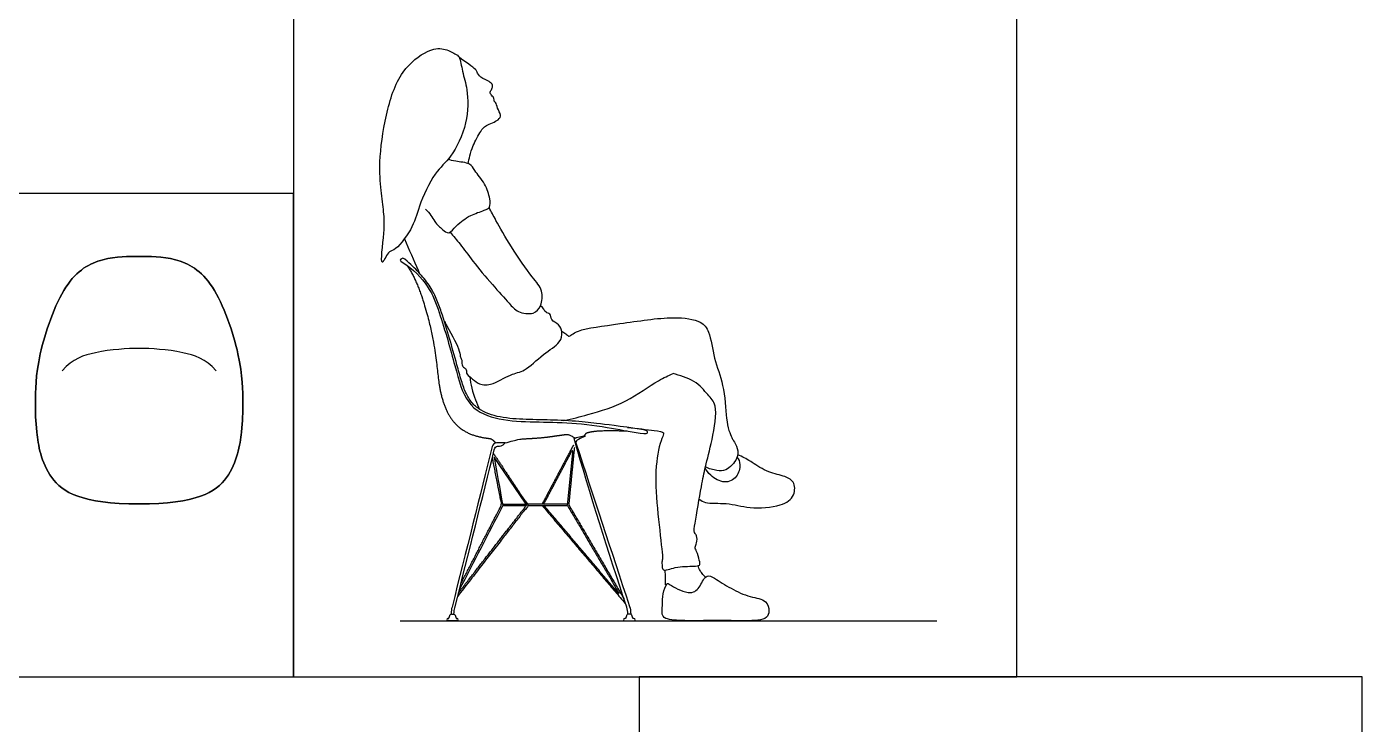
# Model space of a CAD drawing. Header units: millimetres. Extents: x 0 to 12.5, y -0.3 to 20.
# Drawn here: x 2.045 to 4.991, y 16.796 to 18.335 of the extents above; entities that cross this region are included whole.
import ezdxf

# ---------------------------------------------------------------- set-up
doc = ezdxf.new("R2010")
doc.units = ezdxf.units.MM
for name, color, linetype, true_color in [('AG-DIAGRAM', 7, 'Continuous', 0xfecc66), ('AG-FURNITURE', 7, 'Continuous', 0x66ccff), ('AG-PEOPLE', 7, 'Continuous', 0xfc6666), ('X-VPRT', 6, 'Continuous', 0xff00ff)]:
    doc.layers.add(name, color=color, linetype=linetype, true_color=true_color)

msp = doc.modelspace()

# ---------------------------------------------------------------- linework, layer by layer
at = {"layer": 'AG-DIAGRAM'}
msp.add_line((2.869, 17.0243), (4.0525, 17.0243), dxfattribs=at)
at = {"layer": 'AG-FURNITURE'}
for p, q in [((3.0953, 17.2786), (3.147, 17.2786)), ((3.0958, 17.2818), (3.1475, 17.2818)), ((3.2376, 17.2818), (3.1857, 17.2818)), ((3.1865, 17.2786), (3.2381, 17.2786))]:
    msp.add_line(p, q, dxfattribs=at)
for points in [[(3.258, 17.4288), (3.2744, 17.4329)], [(3.1458, 17.2842), (3.0765, 17.3854)], [(3.1512, 17.2786), (3.1667, 17.2786), (3.1823, 17.2786)], [(3.1821, 17.2818), (3.1667, 17.2818), (3.1514, 17.2818)]]:
    msp.add_lwpolyline(points, dxfattribs=at)
for centre, radius, start, end in [((3.1842, 17.2803), 0.00256, 152.1146, 220.2956), ((3.188, 17.2807), 0.00256, 152.1146, 220.2956), ((3.24, 17.2804), 0.00256, 174.3298, 210.4071), ((3.2433, 17.2811), 0.00256, 174.3298, 210.4071), ((2.9744, 17.0269), 0.00262, 90, 180), ((2.9744, 17.0269), 0.00262, 180, 270), ((2.982, 17.0359), 0.00326, 90, 160.6419), ((2.9871, 17.0359), 0.00326, 19.3581, 90), ((2.9946, 17.0269), 0.00262, 360, 90), ((2.9946, 17.0269), 0.00262, 270, 360), ((3.3643, 17.0269), 0.00262, 90, 180), ((3.3643, 17.0269), 0.00262, 180, 270), ((3.3718, 17.0359), 0.00326, 90, 160.6419), ((3.3769, 17.0359), 0.00326, 19.3581, 90), ((3.3844, 17.0269), 0.00262, 360, 90), ((3.3844, 17.0269), 0.00262, 270, 0)]:
    msp.add_arc(centre, radius, start, end, dxfattribs=at)
for points, degree, knots in [([(2.2934, 17.2825), (2.4203, 17.2825), (2.5041, 17.3333), (2.522, 17.4532), (2.522, 17.4959), (2.522, 17.6002), (2.4583, 17.7835), (2.3742, 17.8286), (2.3155, 17.8286), (2.2934, 17.8286), (2.2713, 17.8286), (2.2126, 17.8286), (2.1285, 17.7835), (2.0648, 17.6002), (2.0648, 17.4959), (2.0648, 17.4532), (2.0827, 17.3333), (2.1664, 17.2825), (2.2934, 17.2825)], 3, [0, 0, 0, 0, 0.413046, 0.826091, 1.239137, 1.652182, 2.065228, 2.478273, 2.891319, 2.891319, 2.891319, 3.304364, 3.71741, 4.130456, 4.543501, 4.956547, 5.369592, 5.782638, 5.782638, 5.782638, 5.782638]), ([(3.4061, 17.4455), (3.4146, 17.4442), (3.4161, 17.4399), (3.412, 17.4363), (3.3981, 17.4384), (3.3749, 17.4418), (3.3201, 17.4539), (3.2344, 17.4628), (3.1557, 17.4632), (3.0754, 17.4674), (3.0135, 17.4991), (2.9916, 17.5802), (2.957, 17.707), (2.9264, 17.7822), (2.8714, 17.8173), (2.8704, 17.818), (2.8679, 17.8201), (2.8736, 17.8254), (2.8771, 17.824), (2.8795, 17.8221), (2.8924, 17.8114), (2.9081, 17.7956), (2.9333, 17.7665), (2.9492, 17.7365), (2.9699, 17.6776), (2.9835, 17.6282), (2.9942, 17.589), (2.9974, 17.5772), (3.0033, 17.5557), (3.0134, 17.5265), (3.0274, 17.5036), (3.0472, 17.488), (3.0706, 17.4782), (3.1063, 17.4704), (3.1554, 17.4681), (3.2171, 17.4674), (3.2709, 17.4638), (3.3151, 17.4582), (3.3493, 17.455), (3.4061, 17.4455)], 3, [-0.102972, -0.102972, -0.102972, -0.102972, -0.051486, 0, 0, 0, 0.257631, 0.57634, 0.895049, 1.213759, 1.532468, 1.851177, 2.169886, 2.488596, 2.488596, 2.488596, 2.595241, 2.728072, 2.863408, 2.863408, 2.863408, 3.009211, 3.131071, 3.241508, 3.348289, 3.758471, 3.758471, 3.758471, 3.8816, 3.983743, 4.068807, 4.147006, 4.227011, 4.313475, 4.498718, 4.699021, 4.907064, 5.016846, 5.314298, 5.314298, 5.314298, 5.314298]), ([(2.4634, 17.5764), (2.4401, 17.6026), (2.3812, 17.6217), (2.3199, 17.6254), (2.2934, 17.6254), (2.2669, 17.6254), (2.2056, 17.6217), (2.1467, 17.6026), (2.1234, 17.5764)], 3, [2.172424, 2.172424, 2.172424, 2.172424, 2.478273, 2.891319, 2.891319, 2.891319, 3.304364, 3.610214, 3.610214, 3.610214, 3.610214]), ([(2.9877, 17.0391), (2.9877, 17.0451), (2.9885, 17.049), (2.9895, 17.0531), (3.0204, 17.1757), (3.0506, 17.2968), (3.0767, 17.4017), (3.0783, 17.4071), (3.0799, 17.4093), (3.0837, 17.4098), (3.0892, 17.4098), (3.0947, 17.4098), (3.1003, 17.4168), (3.0947, 17.4168), (3.0892, 17.4168), (3.0816, 17.4168), (3.0771, 17.4165), (3.0731, 17.4139), (3.0719, 17.4087), (3.0453, 17.3018), (3.0147, 17.179), (2.9834, 17.0548), (2.9823, 17.0507), (2.9813, 17.0465), (2.9813, 17.0391)], 3, [2.770751, 2.770751, 2.770751, 2.770751, 2.812611, 2.812611, 2.812611, 4.051387, 4.051387, 4.051387, 4.123067, 4.123067, 4.123067, 4.209912, 4.209912, 4.209912, 4.271609, 4.271609, 4.271609, 4.319183, 4.319183, 4.319183, 5.575519, 5.575519, 5.575519, 5.61738, 5.61738, 5.61738, 5.61738]), ([(3.3712, 17.0391), (3.3712, 17.0451), (3.3704, 17.049), (3.3687, 17.0543), (3.3281, 17.1782), (3.2875, 17.3022), (3.2531, 17.4266)], 3, [2.770751, 2.770751, 2.770751, 2.770751, 2.814271, 2.814271, 2.814271, 4.160868, 4.160868, 4.160868, 4.160868]), ([(3.2764, 17.4314), (3.2595, 17.4229), (3.255, 17.4232), (3.2573, 17.4146), (3.2939, 17.303), (3.3343, 17.1796), (3.3747, 17.0562), (3.3765, 17.0507), (3.3775, 17.0465), (3.3775, 17.0391)], 3, [4.245594, 4.245594, 4.245594, 4.245594, 4.371489, 4.371489, 4.371489, 5.676103, 5.676103, 5.676103, 5.718458, 5.718458, 5.718458, 5.718458]), ([(3.0747, 17.3937), (3.1132, 17.3366), (3.1512, 17.2787), (3.0827, 17.1905), (2.996, 17.0788)], 2, [-2.28025, -2.28025, -2.28025, -1.84686, -1.84686, -1.160498, -1.160498, -1.160498]), ([(3.0765, 17.3854), (3.0821, 17.3514), (3.0885, 17.3177), (3.0953, 17.2786), (3.0634, 17.2166), (3.0314, 17.1545), (2.9994, 17.0925)], 3, [1.288392, 1.288392, 1.288392, 1.288392, 1.622559, 1.622559, 1.622559, 2.317806, 2.317806, 2.317806, 2.317806]), ([(3.0029, 17.1062), (3.0475, 17.1928), (3.0922, 17.2795), (3.0927, 17.2816), (3.0822, 17.3342), (3.0726, 17.385)], 2, [-3.3284913, -3.3284913, -3.3284913, -2.6898614, -2.6826026, -2.6826026, -2.3620423, -2.3620423, -2.3620423])]:
    msp.add_open_spline(points, degree=degree, knots=knots, dxfattribs=at)
for points, degree in [([(2.2934, 17.8286), (2.2713, 17.8286), (2.2126, 17.8286), (2.1285, 17.7835), (2.0648, 17.6002), (2.0648, 17.4959), (2.0648, 17.4532), (2.0827, 17.3333), (2.1664, 17.2825), (2.2934, 17.2825)], 3), ([(2.2934, 17.2825), (2.4203, 17.2825), (2.5041, 17.3333), (2.522, 17.4532), (2.522, 17.4959), (2.522, 17.6002), (2.4583, 17.7835), (2.3742, 17.8286), (2.3155, 17.8286), (2.2934, 17.8286)], 3), ([(3.2495, 17.4093), (3.2157, 17.3454), (3.1819, 17.2815)], 2), ([(3.2532, 17.4068), (3.247, 17.3441), (3.2408, 17.2814)], 2), ([(3.2515, 17.4119), (3.2506, 17.4112), (3.2495, 17.4093)], 2), ([(3.2531, 17.4266), (3.2552, 17.4281), (3.258, 17.4288)], 2), ([(3.2744, 17.4329), (3.2759, 17.4333), (3.2764, 17.4314)], 2), ([(3.1857, 17.2819), (3.2165, 17.34), (3.2472, 17.3982)], 2), ([(3.2491, 17.3974), (3.2433, 17.339), (3.2375, 17.2807)], 2), ([(3.2472, 17.3982), (3.2496, 17.4026), (3.2491, 17.3974)], 2), ([(3.1822, 17.2787), (3.2726, 17.1721), (3.3629, 17.0656)], 2), ([(3.3472, 17.089), (3.2666, 17.1841), (3.1861, 17.2791)], 2), ([(3.2378, 17.2791), (3.2935, 17.1842), (3.3492, 17.0893)], 2), ([(3.2411, 17.2798), (3.3019, 17.1763), (3.3627, 17.0727)], 2), ([(3.3492, 17.0893), (3.3543, 17.0806), (3.3472, 17.089)], 2), ([(3.3629, 17.0656), (3.3644, 17.0638), (3.3656, 17.0639)], 2), ([(2.9744, 17.0295), (2.9754, 17.0295), (2.9763, 17.0295)], 2), ([(2.9946, 17.0243), (2.9845, 17.0243), (2.9744, 17.0243)], 2), ([(2.9763, 17.0295), (2.9776, 17.0332), (2.9789, 17.037)], 2), ([(2.982, 17.0391), (2.9845, 17.0391), (2.9871, 17.0391)], 2), ([(2.9901, 17.037), (2.9914, 17.0332), (2.9927, 17.0295)], 2), ([(2.9927, 17.0295), (2.9937, 17.0295), (2.9946, 17.0295)], 2), ([(3.3661, 17.0295), (3.3652, 17.0295), (3.3643, 17.0295)], 2), ([(3.3643, 17.0243), (3.3744, 17.0243), (3.3844, 17.0243)], 2), ([(3.3687, 17.037), (3.3674, 17.0332), (3.3661, 17.0295)], 2), ([(3.3769, 17.0391), (3.3744, 17.0391), (3.3718, 17.0391)], 2), ([(3.3826, 17.0295), (3.3813, 17.0332), (3.38, 17.037)], 2), ([(3.3844, 17.0295), (3.3835, 17.0295), (3.3826, 17.0295)], 2)]:
    msp.add_open_spline(points, degree=degree, dxfattribs=at)
for points, weights, knots in [([(2.8842, 17.8085), (2.9087, 17.7739), (2.9488, 17.6359), (2.9508, 17.5492), (2.9726, 17.4729), (3.0114, 17.4384), (3.0439, 17.43), (3.0569, 17.428), (3.0592, 17.4277), (3.0621, 17.4273), (3.0649, 17.427), (3.0656, 17.4269), (3.0701, 17.4264), (3.0734, 17.4242), (3.08, 17.4166)], [1, 1, 1, 1, 1, 1, 1, 1, 1, 1, 1, 1, 1, 1, 0.967995734568], [0.049832, 0.049832, 0.049832, 0.049832, 0.212078, 0.425186, 0.638294, 0.851402, 0.984654, 0.984654, 0.984654, 1.007718, 1.014307, 1.014307, 1.014307, 1.058569, 1.058569, 1.058569, 1.058569]), ([(3.2746, 17.433), (3.2763, 17.4341), (3.2773, 17.4354), (3.2792, 17.4385), (3.2808, 17.4393), (3.2928, 17.4435), (3.319, 17.4456), (3.3697, 17.4433)], [0.999397673206, 0.994810198412, 0.994907947487, 1, 1, 1, 1, 1], [-0.0174152, -0.0174152, -0.0174152, -0.0174152, 0, 0, 0.0191148, 0.0191148, 0.4805517, 0.4805517, 0.4805517, 0.4805517]), ([(3.1003, 17.4168), (3.1314, 17.4255), (3.1559, 17.4267), (3.1859, 17.4286), (3.2064, 17.4317), (3.2258, 17.4345), (3.228, 17.4348), (3.2309, 17.4352), (3.2337, 17.4356), (3.2344, 17.4357), (3.2389, 17.4363), (3.2427, 17.4352), (3.2549, 17.4276)], [0.949540863958, 1, 1, 1, 1, 1, 1, 1, 1, 1, 1, 1, 0.933280073765], [-0.3733633, -0.3733633, -0.3733633, -0.3733633, -0.3004222, -0.0489799, 0.1672967, 0.1672967, 0.1672967, 0.1945101, 0.2022838, 0.2022838, 0.2022838, 0.2545079, 0.2545079, 0.2545079, 0.2545079]), ([(2.9979, 17.0864), (3.0537, 17.1584), (3.1036, 17.2226), (3.1474, 17.2791), (3.1476, 17.2793), (3.1478, 17.2796), (3.1479, 17.2799), (3.148, 17.2804), (3.148, 17.2811), (3.1475, 17.2818), (3.1469, 17.2826), (3.1464, 17.2834), (3.1458, 17.2842)], [1, 1, 1, 1, 0.964529090282, 0.940040513039, 0.926534268269, 0.926534268269, 0.926534268269, 0.926534268269, 0.926534268269, 0.926534268269, 0.926534268269], [0.1830958, 0.1830958, 0.1830958, 0.1830958, 0.8867852, 0.8867852, 0.8867852, 0.889883, 0.889883, 0.889883, 0.8967095, 0.8967095, 0.8967095, 0.9060935, 0.9060935, 0.9060935, 0.9060935])]:
    msp.add_rational_spline(points, weights, degree=3, knots=knots, dxfattribs=at)
at = {"layer": 'AG-PEOPLE'}
for points, knots in [([(2.9989, 18.268), (2.9968, 18.2719), (2.9898, 18.2757), (2.9639, 18.2901), (2.926, 18.2838), (2.8663, 18.2374), (2.8356, 18.141), (2.8219, 18.0389), (2.826, 17.9761), (2.8334, 17.9244), (2.8355, 17.8877), (2.8222, 17.7916), (2.8424, 17.8414), (2.857, 17.8389), (2.8977, 17.8898), (2.9089, 17.9377), (2.9433, 18.0145), (2.9835, 18.0463), (3.0193, 18.1216), (3.0192, 18.1957), (3.0059, 18.2341), (3.0023, 18.2616), (2.9989, 18.268)], [0, 0, 0, 0, 0.19621, 0.494449, 0.838001, 1.318898, 1.897253, 2.48108, 2.93617, 3.331414, 3.724506, 4.183485, 4.468347, 4.681467, 5.115603, 5.541797, 6.051866, 6.46465, 6.978122, 7.467745, 7.839514, 8.162964, 8.162964, 8.162964, 8.162964]), ([(3.0192, 18.0331), (3.0201, 18.039), (3.0225, 18.0513), (3.0293, 18.073), (3.0461, 18.1054), (3.0571, 18.1183), (3.0866, 18.1279), (3.0924, 18.1407), (3.083, 18.1549), (3.0808, 18.1689), (3.0751, 18.1707), (3.0772, 18.178), (3.0704, 18.1836), (3.0659, 18.1915), (3.072, 18.1977), (3.0742, 18.2075), (3.0653, 18.2155), (3.0463, 18.2217), (3.038, 18.2353), (3.0368, 18.2415), (3.0129, 18.2572), (2.9989, 18.268)], [0, 0, 0, 0, 0.252571, 0.542254, 0.897703, 1.15, 1.471641, 1.672419, 1.913986, 2.133452, 2.256426, 2.400083, 2.574469, 2.741446, 2.907351, 3.083871, 3.277716, 3.54744, 3.771737, 3.926394, 4.286228, 4.286228, 4.286228, 4.286228]), ([(2.9252, 17.9326), (2.9349, 17.9242), (2.9436, 17.9047), (2.9615, 17.889), (2.9769, 17.8752), (2.9924, 17.8967), (3.008, 17.9086), (3.0241, 17.9197), (3.054, 17.9301), (3.0686, 17.9355), (3.0671, 17.9574), (3.0578, 17.9892), (3.0329, 18.0169), (3.0247, 18.0352), (2.9905, 18.0378), (2.98, 18.0411), (2.9743, 18.0424)], [0, 0, 0, 0, 0.320949, 0.605491, 0.830782, 1.098335, 1.356578, 1.612125, 1.935598, 2.143831, 2.389183, 2.725421, 3.071996, 3.318239, 3.637028, 3.87761, 3.87761, 3.87761, 3.87761]), ([(2.9791, 17.8818), (2.9866, 17.8732), (3.0021, 17.8552), (3.0297, 17.817), (3.0712, 17.767), (3.1087, 17.726), (3.1268, 17.7045), (3.1641, 17.6991), (3.1814, 17.7187), (3.1848, 17.7554), (3.1583, 17.7838), (3.1137, 17.8483), (3.0808, 17.9071), (3.0701, 17.9267), (3.0651, 17.9361)], [0, 0, 0, 0, 0.336043, 0.727798, 1.197544, 1.623149, 1.923366, 2.250188, 2.525128, 2.851271, 3.200251, 3.71416, 4.186342, 4.509362, 4.509362, 4.509362, 4.509362]), ([(2.8784, 17.8674), (2.8882, 17.8441), (2.9005, 17.8168), (2.9109, 17.7931), (2.912, 17.7907)], [0, 0, 0, 0, 0.4983776, 0.5553594, 0.5553594, 0.5553594, 0.5553594]), ([(2.9666, 17.685), (2.9684, 17.6817), (2.9822, 17.6572), (3.001, 17.6216), (3.0012, 17.6066), (3.0053, 17.5999), (3.0053, 17.5942), (3.0054, 17.5842), (3.0166, 17.5813), (3.0133, 17.5697), (3.0263, 17.5612), (3.0403, 17.5462), (3.0705, 17.542), (3.1121, 17.5702), (3.1451, 17.5736), (3.1829, 17.6137), (3.2227, 17.6358), (3.2278, 17.6611), (3.2207, 17.6793), (3.2007, 17.6865), (3.2013, 17.7033), (3.1888, 17.7027), (3.1855, 17.715), (3.1784, 17.7195)], [1.380022, 1.380022, 1.380022, 1.380022, 1.450547, 1.914559, 2.128222, 2.281284, 2.422664, 2.596278, 2.771835, 2.947168, 3.165513, 3.428856, 3.737232, 4.145018, 4.480806, 4.911177, 5.304301, 5.580891, 5.828579, 6.084899, 6.29379, 6.471626, 6.695326, 6.695326, 6.695326, 6.695326]), ([(3.2256, 17.6632), (3.2289, 17.6615), (3.2357, 17.6576), (3.2416, 17.6486), (3.2551, 17.6676), (3.3554, 17.6795), (3.4661, 17.6978), (3.5321, 17.6882), (3.553, 17.6618), (3.5604, 17.6008), (3.5836, 17.5469), (3.5882, 17.4727), (3.5925, 17.4459), (3.6008, 17.4287), (3.6037, 17.4217), (3.6148, 17.4045), (3.6146, 17.3815), (3.5885, 17.3538), (3.5675, 17.3553), (3.55, 17.3598), (3.5425, 17.3643)], [0, 0, 0, 0, 0.191903, 0.421984, 0.839737, 1.416353, 2.046136, 2.490036, 2.798389, 3.236277, 3.6909, 4.17851, 4.480282, 4.716253, 4.875793, 5.124943, 5.395193, 5.731216, 5.987096, 6.280784, 6.280784, 6.280784, 6.280784]), ([(3.0225, 17.5634), (3.0238, 17.5467), (3.0314, 17.5201), (3.0406, 17.4976), (3.044, 17.4913)], [0, 0, 0, 0, 0.4061363, 0.5896038, 0.5896038, 0.5896038, 0.5896038]), ([(3.2303, 17.4662), (3.2484, 17.4702), (3.2967, 17.4832), (3.3665, 17.5035), (3.4337, 17.5538), (3.4605, 17.5655), (3.4711, 17.5701)], [1.907472, 1.907472, 1.907472, 1.907472, 2.213677, 2.751917, 3.279464, 3.591077, 3.591077, 3.591077, 3.591077]), ([(3.3702, 17.4512), (3.3926, 17.4492), (3.4291, 17.4444), (3.454, 17.4413), (3.4433, 17.4246), (3.4296, 17.3611), (3.4351, 17.2759), (3.4457, 17.1867), (3.4482, 17.1593), (3.4461, 17.1574), (3.4465, 17.1452), (3.448, 17.1323), (3.4772, 17.1449), (3.5143, 17.1444), (3.5321, 17.146), (3.5288, 17.157), (3.5238, 17.177), (3.5178, 17.187), (3.5241, 17.1961), (3.5242, 17.2125), (3.5161, 17.2192), (3.52, 17.2424), (3.5334, 17.3224), (3.5419, 17.3639), (3.5576, 17.4227), (3.571, 17.4999), (3.5466, 17.5228), (3.5234, 17.5544), (3.4853, 17.5661), (3.4711, 17.5701)], [1.191407, 1.191407, 1.191407, 1.191407, 1.559177, 1.82318, 2.024229, 2.47668, 3.030015, 3.572095, 3.860333, 4.041935, 4.244522, 4.41022, 4.704915, 5.071456, 5.272505, 5.507024, 5.778191, 5.959631, 6.141072, 6.364623, 6.531886, 6.794251, 7.310853, 7.694793, 8.145738, 8.63886, 8.951903, 9.31534, 9.64241, 9.64241, 9.64241, 9.64241]), ([(3.5285, 17.2925), (3.533, 17.2897), (3.5423, 17.2821), (3.5917, 17.286), (3.6389, 17.2711), (3.7075, 17.2752), (3.7407, 17.2983), (3.7397, 17.3339), (3.7127, 17.345), (3.6767, 17.3526), (3.6426, 17.3759), (3.6284, 17.384), (3.6184, 17.3887), (3.6136, 17.3907)], [0, 0, 0, 0, 0.227658, 0.614624, 1.032013, 1.500486, 1.846204, 2.148984, 2.43844, 2.793971, 3.158343, 3.390507, 3.617057, 3.617057, 3.617057, 3.617057]), ([(3.6124, 17.3859), (3.6155, 17.3808), (3.6208, 17.3691), (3.6135, 17.3398), (3.5844, 17.3253), (3.5551, 17.3419), (3.5439, 17.3565), (3.5419, 17.3617)], [0, 0, 0, 0, 0.243227, 0.542293, 0.848176, 1.167667, 1.375482, 1.375482, 1.375482, 1.375482]), ([(3.5424, 17.1207), (3.5328, 17.1309), (3.5302, 17.1354), (3.5271, 17.1425), (3.5259, 17.1462)], [0, 0, 0, 0, 0.1596934, 0.3548065, 0.3548065, 0.3548065, 0.3548065]), ([(3.4581, 17.107), (3.4484, 17.0943), (3.4477, 17.0599), (3.445, 17.0321), (3.4666, 17.0258), (3.5054, 17.0241), (3.571, 17.0254), (3.6285, 17.0242), (3.6774, 17.0251), (3.6842, 17.047), (3.6781, 17.0715), (3.6386, 17.0765), (3.5994, 17.0944), (3.564, 17.1177), (3.5437, 17.1289), (3.5312, 17.1), (3.5113, 17.0788), (3.4674, 17.101), (3.4605, 17.1069), (3.4581, 17.107)], [0, 0, 0, 0, 0.388871, 0.685035, 0.930943, 1.382534, 1.788781, 2.250817, 2.674741, 2.873942, 3.145251, 3.492648, 3.8898, 4.26415, 4.507747, 4.81071, 5.108084, 5.486007, 5.674726, 5.674726, 5.674726, 5.674726]), ([(3.4539, 17.1039), (3.4541, 17.1087), (3.4544, 17.1184), (3.4537, 17.1304), (3.4532, 17.1364)], [0, 0, 0, 0, 0.2184487, 0.4614479, 0.4614479, 0.4614479, 0.4614479])]:
    msp.add_open_spline(points, degree=3, knots=knots, dxfattribs=at)
at = {"layer": 'X-VPRT'}
for points in [[(2.6338, 18.4957), (2.6338, 16.9007), (4.2288, 16.9007), (4.2288, 18.4957)], [(0.043, 17.9675), (0.043, 16.9007), (2.6338, 16.9007), (2.6338, 17.9675)], [(3.3958, 16.9007), (3.3958, 15.3057), (4.9908, 15.3057), (4.9908, 16.9007)]]:
    msp.add_lwpolyline(points, close=True, dxfattribs=at)

doc.saveas('drawing.dxf')
